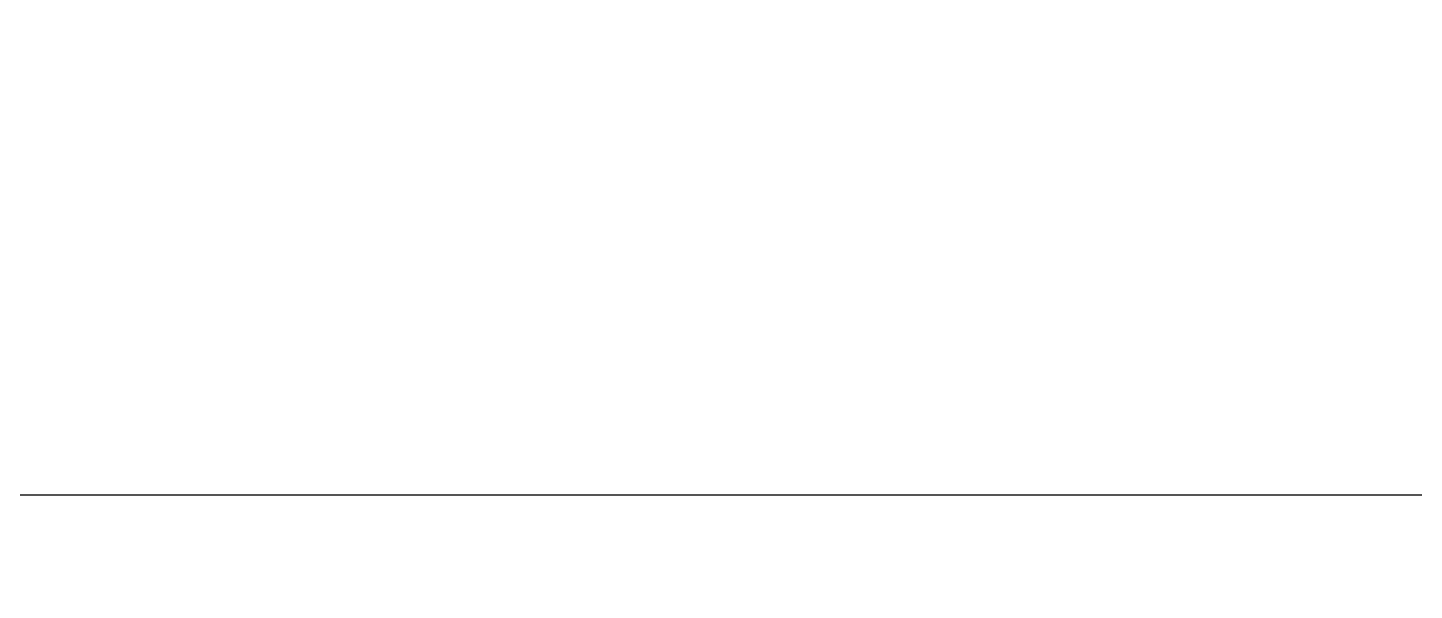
# Model space of a CAD drawing. Header units: millimetres. Extents: x 2258 to 5600, y 711 to 2563.
# Drawn here: x 2602.76 to 2608.66, y 2003.53 to 2005.92 of the extents above; entities that cross this region are included whole.
import ezdxf

# ---------------------------------------------------------------- set-up
doc = ezdxf.new("R2010")
doc.units = ezdxf.units.MM
for name, color, linetype, lineweight in [('PQI-A-IN-ELEV', 245, 'Continuous', 9), ('PQI-A-IN-FURN', 39, 'Continuous', 13), ('PQI-A-WIN', 140, 'Continuous', 13)]:
    doc.layers.add(name, color=color, linetype=linetype, lineweight=lineweight)

# ---------------------------------------------------------------- blocks, each defined once
blk = doc.blocks.new('w2')
at = {"layer": 'PQI-A-IN-ELEV', "ltscale": 1000}
blk.add_line((-1699.999999950109, 100), (1.455191522836685e-11, 100), dxfattribs=at)

msp = doc.modelspace()

# ---------------------------------------------------------------- linework, layer by layer
at = {"layer": 'PQI-A-IN-FURN'}
msp.add_lwpolyline([(2572.612398753084, 2401.067289763989), (2535.355225273725, 2356.354212281117), (2535.355225297574, 2285.57029706805), (2551.001601583836, 2285.569073316624), (2550.962439320563, 2254.079049989553), (2451.803969959727, 2254.079049989553), (2451.803969959727, 2191.30255163398), (2397.823963477966, 2191.30255163398), (2397.82395196499, 2003.936958323287), (2412.182511318095, 2003.936958328113), (2412.182511340809, 1936.357433200579), (2519.386212501404, 1936.357433236602), (2519.387334470492, 2003.936677948378), (2687.392220573427, 2003.936678004859)], dxfattribs=at)

# ---------------------------------------------------------------- block references
at = {"layer": 'PQI-A-WIN', "ltscale": 1000, "xscale": 0.03863196438221001, "yscale": 0.03863196438221001, "zscale": 0.03863196438221001, "rotation": 179.997245771198}
msp.add_blockref('w2', (2571.631595251827, 2007.803311663103), dxfattribs=at)

doc.saveas('drawing.dxf')
